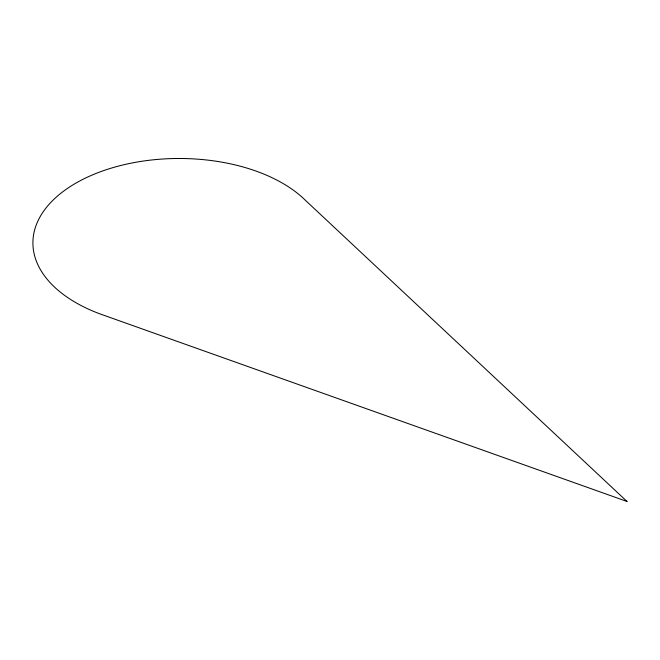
<?xml version="1.0" encoding="UTF-8"?>
<svg xmlns="http://www.w3.org/2000/svg" width="660" height="660" viewBox="0 0 660 660"><rect width="100%" height="100%" fill="white"/><g stroke="black" fill="none" stroke-linecap="round" stroke-linejoin="round"><path stroke-width="0.99" d="M627 501.468L104.816 315.612A146.231 84.422 0 0 1 75.743 183.208A146.231 84.422 0 0 1 305.077 199.988L627 501.468"/></g></svg>
